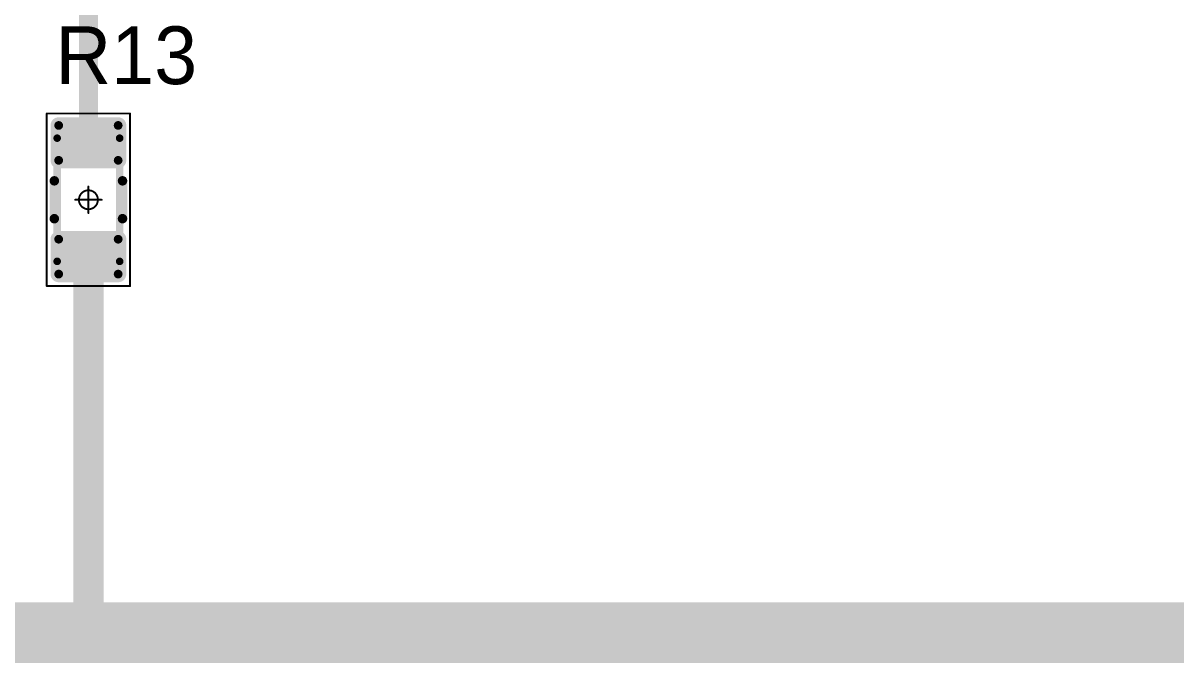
# Model space of a CAD drawing. Header units: millimetres. Extents: x 0 to 775, y 25 to 939.
# Drawn here: x 182.61 to 213.04, y 163.04 to 179.92 of the extents above; entities that cross this region are included whole.
import ezdxf

# ---------------------------------------------------------------- set-up
doc = ezdxf.new("R2010")
doc.units = ezdxf.units.MM
for name, color, linetype in [('Mechanical13', 56, 'Continuous'), ('Mechanical15', 56, 'Continuous'), ('TopLayer', 1, 'Continuous'), ('TopOverlay', 2, 'Continuous'), ('TopPaste', 8, 'Continuous'), ('TopSolder', 216, 'Continuous')]:
    doc.layers.add(name, color=color, linetype=linetype)

# ---------------------------------------------------------------- blocks, each defined once
blk = doc.blocks.new('RC1206S_81')
at = {"layer": 'Mechanical13', "const_width": 0.2}
for points in [[(-1.625, 0.825), (-1.625, -0.825)], [(-1.625, 0.825), (1.625, 0.825)], [(1.625, 0.825), (1.625, -0.825)], [(-1.625, -0.825), (1.625, -0.825)]]:
    blk.add_lwpolyline(points, dxfattribs=at)
at = {"layer": 'Mechanical13', "const_width": 0.1}
for points in [[(-1.675, 0.825, 1), (-1.575, 0.825, 1)], [(-1.675, 0.825, 1), (-1.575, 0.825, 1)], [(1.575, 0.825, 1), (1.675, 0.825, 1)], [(1.575, 0.825, 1), (1.675, 0.825, 1)], [(-1.675, -0.825, 1), (-1.575, -0.825, 1)], [(-1.675, -0.825, 1), (-1.575, -0.825, 1)], [(1.575, -0.825, 1), (1.675, -0.825, 1)], [(1.575, -0.825, 1), (1.675, -0.825, 1)]]:
    blk.add_lwpolyline(points, format="xyb", close=True, dxfattribs=at)
at = {"layer": 'Mechanical15', "const_width": 0.05}
for points in [[(-2.275, 1.1), (-2.275, -1.1)], [(-2.275, 1.1), (2.275, 1.1)], [(2.275, 1.1), (2.275, -1.1)], [(0, 0.35), (0, -0.35)], [(-0.35, 0), (0.35, 0)], [(-2.275, -1.1), (2.275, -1.1)]]:
    blk.add_lwpolyline(points, dxfattribs=at)
at = {"layer": 'Mechanical15'}
for points, const_width in [([(-2.287, 1.1, 1), (-2.262, 1.1, 1)], 0.025), ([(-2.287, 1.1, 1), (-2.262, 1.1, 1)], 0.025), ([(2.262, 1.1, 1), (2.287, 1.1, 1)], 0.025), ([(2.262, 1.1, 1), (2.287, 1.1, 1)], 0.025), ([(-0.012, 0.35, 1), (0.012, 0.35, 1)], 0.025), ([(-0.362, 0, 1), (-0.337, 0, 1)], 0.025), ([(0.25, 0, 1), (-0.25, 0, 1)], 0.05), ([(-0.262, 0, 1), (-0.238, 0, 1)], 0.025), ([(0.238, 0, 1), (0.262, 0, 1)], 0.025), ([(0.337, 0, 1), (0.362, 0, 1)], 0.025), ([(-0.012, -0.35, 1), (0.012, -0.35, 1)], 0.025), ([(-2.287, -1.1, 1), (-2.262, -1.1, 1)], 0.025), ([(-2.287, -1.1, 1), (-2.262, -1.1, 1)], 0.025), ([(2.262, -1.1, 1), (2.287, -1.1, 1)], 0.025), ([(2.262, -1.1, 1), (2.287, -1.1, 1)], 0.025)]:
    blk.add_lwpolyline(points, format="xyb", close=True, dxfattribs=dict(at, const_width=const_width))
at = {"layer": 'TopLayer', "const_width": 0.115}
for points in [[(-2.018, 0.785, 1), (-1.903, 0.785, 1)], [(-1.098, 0.785, 1), (-0.983, 0.785, 1)], [(0.983, 0.785, 1), (1.098, 0.785, 1)], [(1.903, 0.785, 1), (2.018, 0.785, 1)], [(-2.018, -0.785, 1), (-1.903, -0.785, 1)], [(-1.098, -0.785, 1), (-0.983, -0.785, 1)], [(0.983, -0.785, 1), (1.098, -0.785, 1)], [(1.903, -0.785, 1), (2.018, -0.785, 1)]]:
    blk.add_lwpolyline(points, format="xyb", close=True, dxfattribs=at)
at = {"layer": 'TopLayer'}
for points in [[(-2.075, -0.785), (-0.925, -0.785), (-2.075, 0.785), (-0.925, 0.785)], [(-1.96, -0.9), (-1.04, -0.9), (-1.96, 0.9), (-1.04, 0.9)], [(0.925, -0.785), (2.075, -0.785), (0.925, 0.785), (2.075, 0.785)], [(1.04, -0.9), (1.96, -0.9), (1.04, 0.9), (1.96, 0.9)]]:
    blk.add_solid(points, dxfattribs=at)
at = {"layer": 'TopOverlay', "const_width": 0.25}
for points in [[(-0.5, 0.9), (0.5, 0.9)], [(-0.5, -0.9), (0.5, -0.9)]]:
    blk.add_lwpolyline(points, dxfattribs=at)
at = {"layer": 'TopOverlay', "const_width": 0.125}
for points in [[(-0.562, 0.9, 1), (-0.437, 0.9, 1)], [(0.437, 0.9, 1), (0.562, 0.9, 1)], [(-0.562, -0.9, 1), (-0.437, -0.9, 1)], [(0.437, -0.9, 1), (0.562, -0.9, 1)]]:
    blk.add_lwpolyline(points, format="xyb", close=True, dxfattribs=at)
at = {"layer": 'TopPaste', "const_width": 0.09}
for points in [[(-2.005, 0.785, 1), (-1.915, 0.785, 1)], [(-1.085, 0.785, 1), (-0.995, 0.785, 1)], [(0.995, 0.785, 1), (1.085, 0.785, 1)], [(1.915, 0.785, 1), (2.005, 0.785, 1)], [(-2.005, -0.785, 1), (-1.915, -0.785, 1)], [(-1.085, -0.785, 1), (-0.995, -0.785, 1)], [(0.995, -0.785, 1), (1.085, -0.785, 1)], [(1.915, -0.785, 1), (2.005, -0.785, 1)]]:
    blk.add_lwpolyline(points, format="xyb", close=True, dxfattribs=at)
at = {"layer": 'TopPaste'}
for points in [[(-2.05, -0.785), (-0.95, -0.785), (-2.05, 0.785), (-0.95, 0.785)], [(-1.96, -0.875), (-1.04, -0.875), (-1.96, 0.875), (-1.04, 0.875)], [(0.95, -0.785), (2.05, -0.785), (0.95, 0.785), (2.05, 0.785)], [(1.04, -0.875), (1.96, -0.875), (1.04, 0.875), (1.96, 0.875)]]:
    blk.add_solid(points, dxfattribs=at)
at = {"layer": 'TopSolder', "const_width": 0.215}
for points in [[(-2.068, 0.785, 1), (-1.853, 0.785, 1)], [(-1.148, 0.785, 1), (-0.933, 0.785, 1)], [(0.933, 0.785, 1), (1.148, 0.785, 1)], [(1.853, 0.785, 1), (2.068, 0.785, 1)], [(-2.068, -0.785, 1), (-1.853, -0.785, 1)], [(-1.148, -0.785, 1), (-0.933, -0.785, 1)], [(0.933, -0.785, 1), (1.148, -0.785, 1)], [(1.853, -0.785, 1), (2.068, -0.785, 1)]]:
    blk.add_lwpolyline(points, format="xyb", close=True, dxfattribs=at)
at = {"layer": 'TopSolder'}
for points in [[(-1.96, -1), (-1.04, -1), (-1.96, 1), (-1.04, 1)], [(1.04, -1), (1.96, -1), (1.04, 1), (1.96, 1)], [(-2.175, -0.785), (-0.825, -0.785), (-2.175, 0.785), (-0.825, 0.785)], [(0.825, -0.785), (2.175, -0.785), (0.825, 0.785), (2.175, 0.785)]]:
    blk.add_solid(points, dxfattribs=at)

msp = doc.modelspace()

# ---------------------------------------------------------------- linework, layer by layer
at = {"layer": 'TopLayer'}
for points, const_width in [([(184.333, 176.758), (184.333, 183.056)], 0.5), ([(184.333, 163.909), (184.333, 173.758)], 0.8), ([(180.85, 163.84), (184.402, 163.84)], 1.6), ([(184.402, 163.84), (215.929, 163.84)], 1.6), ([(184.333, 163.909), (184.402, 163.84)], 0.8)]:
    msp.add_lwpolyline(points, dxfattribs=dict(at, const_width=const_width))
for points, const_width in [([(184.208, 176.758, 1), (184.458, 176.758, 1)], 0.25), ([(184.133, 173.758, 1), (184.533, 173.758, 1)], 0.4), ([(184.002, 163.84, 1), (184.802, 163.84, 1)], 0.8), ([(184.002, 163.84, 1), (184.802, 163.84, 1)], 0.8), ([(184.133, 163.909, 1), (184.533, 163.909, 1)], 0.4), ([(184.133, 163.909, 1), (184.533, 163.909, 1)], 0.4), ([(184.202, 163.84, 1), (184.602, 163.84, 1)], 0.4)]:
    msp.add_lwpolyline(points, format="xyb", close=True, dxfattribs=dict(at, const_width=const_width))

# ---------------------------------------------------------------- block references
at = {"rotation": 90}
msp.add_blockref('RC1206S_81', (184.333, 175.258), dxfattribs=at)

# ---------------------------------------------------------------- texts
at = {"layer": 'TopOverlay'}
msp.add_text('R13', height=1.524, dxfattribs=at).set_placement((183.464, 178.308))

doc.saveas('drawing.dxf')
